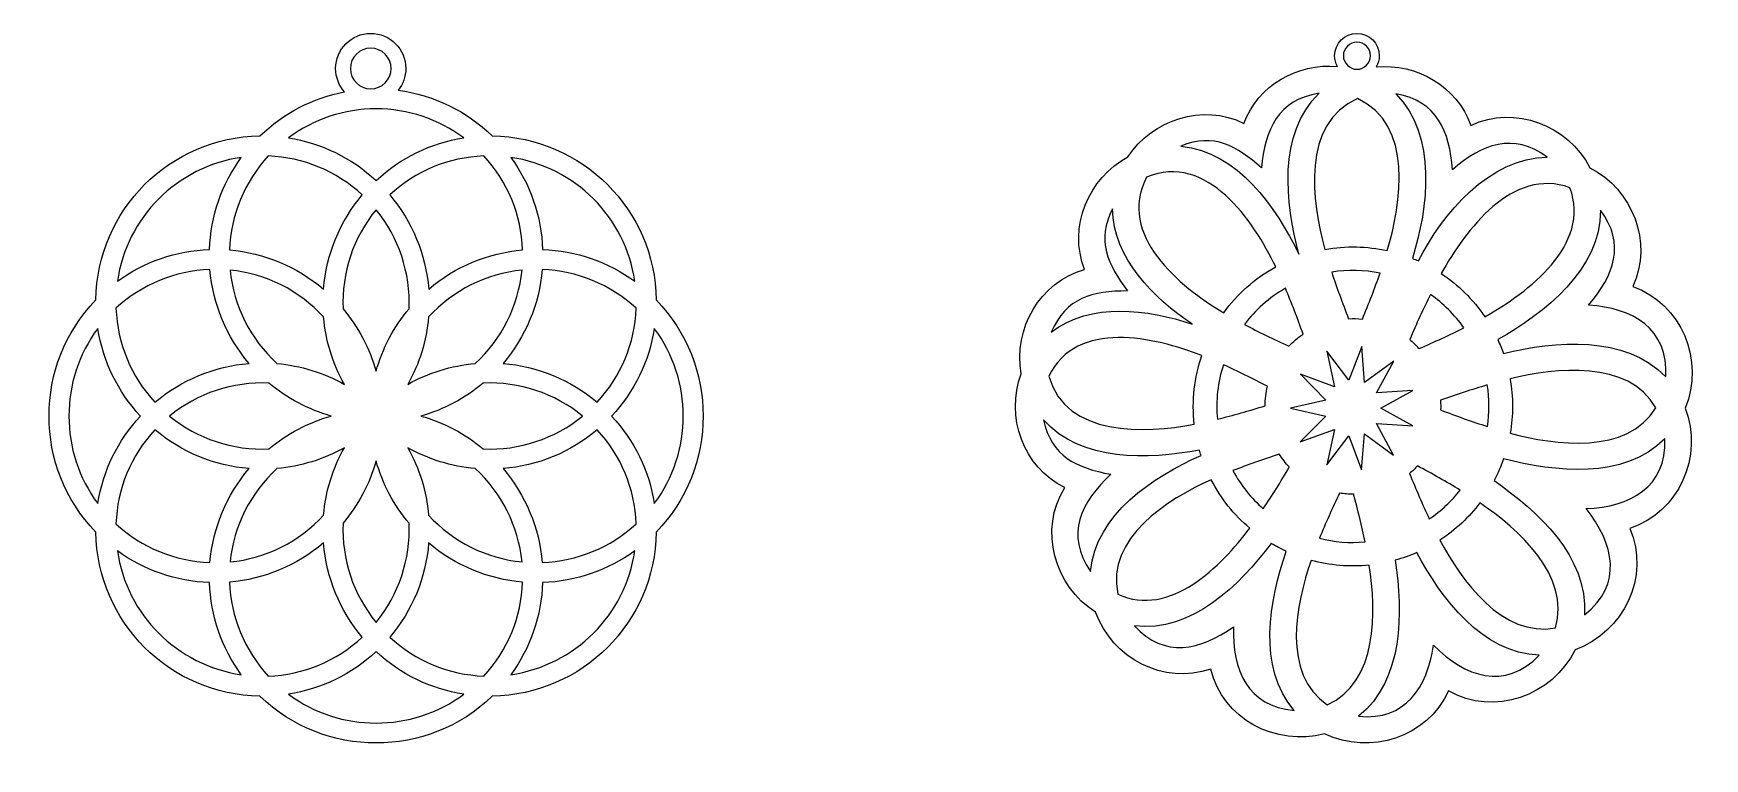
# Model space of a CAD drawing. Header units: centimetres. Extents: x 1 to 126, y -110 to -2.
# Drawn here: x 102.62 to 126.17, y -77.65 to -67.43 of the extents above; entities that cross this region are included whole.
import ezdxf

# ---------------------------------------------------------------- set-up
doc = ezdxf.new("R2010")
doc.units = ezdxf.units.CM
doc.header["$MEASUREMENT"] = 0
doc.layers.add('layer 1', color=7, linetype='Continuous')

msp = doc.modelspace()

# ---------------------------------------------------------------- linework, layer by layer
at = {"layer": 'layer 1', "color": 250}
for points, knots in [([(103.50342, -74.4626), (103.52234, -75.73167), (104.54725, -76.75658), (105.81632, -76.77549), (105.81632, -76.77549), (106.72214, -77.65472), (108.18142, -77.65472), (109.08724, -76.77549), (109.08724, -76.77549), (110.3563, -76.75658), (111.38122, -75.73168), (111.40013, -74.46261), (111.40013, -74.46261), (112.27934, -73.55679), (112.27936, -72.09751), (111.40013, -71.19169), (111.40013, -71.19169), (111.38122, -69.92262), (110.35632, -68.89771), (109.08725, -68.8788), (109.08725, -68.8788), (108.72319, -68.52544), (108.2601, -68.30244), (107.76351, -68.2364), (107.76351, -68.2364), (107.83062, -68.15203), (107.87074, -68.04524), (107.87074, -67.92906), (107.87074, -67.92906), (107.87074, -67.65615), (107.64951, -67.43492), (107.37661, -67.43492), (107.37661, -67.43492), (107.10371, -67.43492), (106.88247, -67.65615), (106.88247, -67.92906), (106.88247, -67.92906), (106.88247, -68.05533), (106.92986, -68.17052), (107.0078, -68.25786), (107.0078, -68.25786), (106.56151, -68.34337), (106.14784, -68.55701), (105.81632, -68.8788), (105.81632, -68.8788), (104.54725, -68.89771), (103.52234, -69.92262), (103.50342, -71.19169), (103.50342, -71.19169), (102.62421, -72.0975), (102.62421, -73.55679), (103.50342, -74.4626)], [0, 0, 0, 0, 0.07142857, 0.07142857, 0.07142857, 0.07142857, 0.14285714, 0.14285714, 0.14285714, 0.14285714, 0.21428571, 0.21428571, 0.21428571, 0.21428571, 0.28571429, 0.28571429, 0.28571429, 0.28571429, 0.35714286, 0.35714286, 0.35714286, 0.35714286, 0.42857143, 0.42857143, 0.42857143, 0.42857143, 0.5, 0.5, 0.5, 0.5, 0.57142857, 0.57142857, 0.57142857, 0.57142857, 0.64285714, 0.64285714, 0.64285714, 0.64285714, 0.71428571, 0.71428571, 0.71428571, 0.71428571, 0.78571429, 0.78571429, 0.78571429, 0.78571429, 0.85714286, 0.85714286, 0.85714286, 0.85714286, 1, 1, 1, 1]), ([(118.04491, -69.17578), (117.48565, -69.47739), (117.19754, -70.15961), (117.43425, -70.76267), (117.43425, -70.76267), (116.80186, -70.93984), (116.43086, -71.59571), (116.54049, -72.23037), (116.54049, -72.23037), (116.3184, -72.83497), (116.56516, -73.54685), (117.15535, -73.83505), (117.15535, -73.83505), (116.78474, -74.43253), (117.00693, -75.22216), (117.58934, -75.59096), (117.58934, -75.59096), (117.82402, -76.23916), (118.54722, -76.62634), (119.21056, -76.39314), (119.21056, -76.39314), (119.38028, -77.09585), (120.13189, -77.49161), (120.81563, -77.3046), (120.81563, -77.3046), (121.45406, -77.61274), (122.26495, -77.35989), (122.55954, -76.69976), (122.55954, -76.69976), (123.20113, -77.0677), (124.02362, -76.77242), (124.34438, -76.12181), (124.34438, -76.12181), (125.02629, -75.87441), (125.41001, -75.08923), (125.11468, -74.41115), (125.11468, -74.41115), (125.81428, -74.18726), (126.15237, -73.38939), (125.89686, -72.7158), (125.89686, -72.7158), (126.1693, -72.04891), (125.85143, -71.24264), (125.15768, -71.00127), (125.15768, -71.00127), (125.4482, -70.37753), (125.15305, -69.63553), (124.5531, -69.32695), (124.5531, -69.32695), (124.24126, -68.72869), (123.4976, -68.4376), (122.87547, -68.73154), (122.87547, -68.73154), (122.68015, -68.18003), (122.11584, -67.85535), (121.54367, -67.90656), (121.54367, -67.90656), (121.57051, -67.86028), (121.58589, -67.8065), (121.58589, -67.74914), (121.58589, -67.74914), (121.58589, -67.5756), (121.4452, -67.43492), (121.27166, -67.43492), (121.27166, -67.43492), (121.09812, -67.43492), (120.95744, -67.5756), (120.95744, -67.74914), (120.95744, -67.74914), (120.95744, -67.80344), (120.97123, -67.8545), (120.99547, -67.89906), (120.99547, -67.89906), (120.43305, -67.85116), (119.87975, -68.16444), (119.67807, -68.70262), (119.67807, -68.70262), (119.09751, -68.41532), (118.39298, -68.64431), (118.04491, -69.17578)], [0, 0, 0, 0, 0.04761905, 0.04761905, 0.04761905, 0.04761905, 0.0952381, 0.0952381, 0.0952381, 0.0952381, 0.14285714, 0.14285714, 0.14285714, 0.14285714, 0.19047619, 0.19047619, 0.19047619, 0.19047619, 0.23809524, 0.23809524, 0.23809524, 0.23809524, 0.28571429, 0.28571429, 0.28571429, 0.28571429, 0.33333333, 0.33333333, 0.33333333, 0.33333333, 0.38095238, 0.38095238, 0.38095238, 0.38095238, 0.42857143, 0.42857143, 0.42857143, 0.42857143, 0.47619048, 0.47619048, 0.47619048, 0.47619048, 0.52380952, 0.52380952, 0.52380952, 0.52380952, 0.57142857, 0.57142857, 0.57142857, 0.57142857, 0.61904762, 0.61904762, 0.61904762, 0.61904762, 0.66666667, 0.66666667, 0.66666667, 0.66666667, 0.71428571, 0.71428571, 0.71428571, 0.71428571, 0.76190476, 0.76190476, 0.76190476, 0.76190476, 0.80952381, 0.80952381, 0.80952381, 0.80952381, 0.85714286, 0.85714286, 0.85714286, 0.85714286, 0.9047619, 0.9047619, 0.9047619, 0.9047619, 1, 1, 1, 1]), ([(121.27166, -67.94052), (121.16596, -67.94052), (121.08029, -67.85484), (121.08029, -67.74914), (121.08029, -67.74914), (121.08029, -67.64344), (121.16596, -67.55777), (121.27166, -67.55777), (121.27166, -67.55777), (121.37736, -67.55777), (121.46303, -67.64344), (121.46303, -67.74914), (121.46303, -67.74914), (121.46303, -67.85484), (121.37736, -67.94052), (121.27166, -67.94052)], [0, 0, 0, 0, 0.2, 0.2, 0.2, 0.2, 0.4, 0.4, 0.4, 0.4, 0.6, 0.6, 0.6, 0.6, 1, 1, 1, 1]), ([(107.37661, -68.21589), (107.2182, -68.21589), (107.08977, -68.08747), (107.08977, -67.92906), (107.08977, -67.92906), (107.08977, -67.77063), (107.2182, -67.64221), (107.37661, -67.64221), (107.37661, -67.64221), (107.53503, -67.64221), (107.66344, -67.77063), (107.66344, -67.92906), (107.66344, -67.92906), (107.66344, -68.08747), (107.53503, -68.21589), (107.37661, -68.21589)], [0, 0, 0, 0, 0.2, 0.2, 0.2, 0.2, 0.4, 0.4, 0.4, 0.4, 0.6, 0.6, 0.6, 0.6, 1, 1, 1, 1]), ([(118.79077, -69.02362), (119.25376, -68.83144), (119.58206, -69.02268), (119.92666, -69.3315), (119.92666, -69.3315), (119.97386, -68.79146), (120.15882, -68.36923), (120.74005, -68.27739), (120.74005, -68.27739), (120.15048, -68.85631), (120.26371, -69.82078), (120.45313, -70.54611), (120.45313, -70.54611), (120.12691, -69.88613), (119.59395, -69.09854), (118.79077, -69.02362)], [0, 0, 0, 0, 0.2, 0.2, 0.2, 0.2, 0.4, 0.4, 0.4, 0.4, 0.6, 0.6, 0.6, 0.6, 1, 1, 1, 1]), ([(108.68643, -68.90702), (108.22354, -68.97943), (107.79521, -69.18797), (107.45179, -69.50783), (107.45179, -69.50783), (107.10836, -69.18796), (106.68004, -68.97943), (106.21714, -68.90702), (106.21714, -68.90702), (106.57391, -68.64064), (107.00502, -68.49784), (107.45179, -68.49784), (107.45179, -68.49784), (107.89856, -68.49784), (108.32964, -68.64064), (108.68643, -68.90702)], [0, 0, 0, 0, 0.2, 0.2, 0.2, 0.2, 0.4, 0.4, 0.4, 0.4, 0.6, 0.6, 0.6, 0.6, 1, 1, 1, 1]), ([(120.8197, -70.47802), (120.63504, -69.80349), (120.4849, -68.70367), (121.28007, -68.3531), (121.28007, -68.3531), (122.07224, -68.71974), (121.8974, -69.82363), (121.69884, -70.49632), (121.69884, -70.49632), (121.41397, -70.43325), (121.11541, -70.42511), (120.8197, -70.47802)], [0, 0, 0, 0, 0.25, 0.25, 0.25, 0.25, 0.5, 0.5, 0.5, 0.5, 1, 1, 1, 1]), ([(122.13805, -70.64218), (122.10967, -70.62942), (122.08105, -70.61711), (122.05221, -70.60552), (122.05221, -70.60552), (122.27886, -69.89143), (122.39772, -68.87399), (121.82134, -68.28716), (121.82134, -68.28716), (122.40082, -68.38941), (122.57812, -68.81513), (122.61557, -69.35584), (122.61557, -69.35584), (123.03222, -68.99579), (123.47386, -68.82306), (123.95355, -69.18109), (123.95355, -69.18109), (123.14572, -69.18024), (122.46789, -69.9803), (122.13805, -70.64218)], [0, 0, 0, 0, 0.16666667, 0.16666667, 0.16666667, 0.16666667, 0.33333333, 0.33333333, 0.33333333, 0.33333333, 0.5, 0.5, 0.5, 0.5, 0.66666667, 0.66666667, 0.66666667, 0.66666667, 1, 1, 1, 1]), ([(105.10468, -70.48004), (104.63565, -70.4967), (104.18534, -70.65211), (103.8068, -70.92822), (103.8068, -70.92822), (103.93779, -70.02544), (104.65009, -69.31314), (105.55288, -69.18216), (105.55288, -69.18216), (105.27676, -69.56068), (105.12132, -70.01101), (105.10468, -70.48004)], [0, 0, 0, 0, 0.25, 0.25, 0.25, 0.25, 0.5, 0.5, 0.5, 0.5, 1, 1, 1, 1]), ([(106.7107, -71.03816), (106.33752, -70.72031), (105.87581, -70.52768), (105.38665, -70.48682), (105.38665, -70.48682), (105.4049, -69.99292), (105.598, -69.52547), (105.93374, -69.16226), (105.93374, -69.16226), (106.42796, -69.18168), (106.89498, -69.37574), (107.25715, -69.712), (107.25715, -69.712), (106.94013, -70.08679), (106.74984, -70.5495), (106.7107, -71.03816)], [0, 0, 0, 0, 0.2, 0.2, 0.2, 0.2, 0.4, 0.4, 0.4, 0.4, 0.6, 0.6, 0.6, 0.6, 1, 1, 1, 1]), ([(109.51692, -70.48682), (109.02768, -70.5277), (108.56603, -70.72045), (108.19285, -71.03839), (108.19285, -71.03839), (108.15373, -70.5495), (107.96333, -70.08661), (107.64611, -69.71171), (107.64611, -69.71171), (108.00701, -69.37335), (108.47567, -69.18157), (108.96983, -69.16225), (108.96983, -69.16225), (109.30557, -69.52546), (109.49857, -69.99295), (109.51692, -70.48682)], [0, 0, 0, 0, 0.2, 0.2, 0.2, 0.2, 0.4, 0.4, 0.4, 0.4, 0.6, 0.6, 0.6, 0.6, 1, 1, 1, 1]), ([(109.79889, -70.48004), (109.78223, -70.01102), (109.62682, -69.56069), (109.35071, -69.18218), (109.35071, -69.18218), (110.25349, -69.31314), (110.96578, -70.02548), (111.09677, -70.92824), (111.09677, -70.92824), (110.71824, -70.65212), (110.26791, -70.4967), (109.79889, -70.48004)], [0, 0, 0, 0, 0.25, 0.25, 0.25, 0.25, 0.5, 0.5, 0.5, 0.5, 1, 1, 1, 1]), ([(118.30743, -69.46174), (119.1609, -69.10704), (119.8127, -70.07348), (120.12649, -70.72436), (120.12649, -70.72436), (119.82956, -70.88815), (119.58269, -71.11141), (119.39412, -71.37214), (119.39412, -71.37214), (118.77625, -71.00359), (117.88456, -70.27568), (118.30743, -69.46174)], [0, 0, 0, 0, 0.25, 0.25, 0.25, 0.25, 0.5, 0.5, 0.5, 0.5, 1, 1, 1, 1]), ([(123.07339, -71.4271), (122.90711, -71.18205), (122.69756, -70.97782), (122.46004, -70.82004), (122.46004, -70.82004), (122.79874, -70.2098), (123.45893, -69.3143), (124.2725, -69.60909), (124.2725, -69.60909), (124.57146, -70.42036), (123.68133, -71.08501), (123.07339, -71.4271)], [0, 0, 0, 0, 0.25, 0.25, 0.25, 0.25, 0.5, 0.5, 0.5, 0.5, 1, 1, 1, 1]), ([(106.9873, -71.31665), (106.96542, -70.80878), (107.12967, -70.31232), (107.45179, -69.91905), (107.45179, -69.91905), (107.77389, -70.3123), (107.93814, -70.80891), (107.91626, -71.31674), (107.91626, -71.31674), (107.69995, -71.574), (107.54165, -71.87382), (107.45186, -72.19673), (107.45186, -72.19673), (107.36203, -71.87378), (107.20365, -71.57396), (106.9873, -71.31665)], [0, 0, 0, 0, 0.2, 0.2, 0.2, 0.2, 0.4, 0.4, 0.4, 0.4, 0.6, 0.6, 0.6, 0.6, 1, 1, 1, 1]), ([(118.95069, -71.53128), (118.32664, -71.32319), (117.5222, -71.2129), (116.9656, -71.64692), (116.9656, -71.64692), (117.17093, -71.15739), (117.54842, -71.06487), (118.03967, -71.06394), (118.03967, -71.06394), (117.75901, -70.69118), (117.60064, -70.35426), (117.82973, -69.90595), (117.82973, -69.90595), (117.8353, -70.60411), (118.40955, -71.16757), (118.95069, -71.53128)], [0, 0, 0, 0, 0.2, 0.2, 0.2, 0.2, 0.4, 0.4, 0.4, 0.4, 0.6, 0.6, 0.6, 0.6, 1, 1, 1, 1]), ([(123.25607, -71.75082), (123.91618, -71.37827), (124.70776, -70.76244), (124.70226, -69.9257), (124.70226, -69.9257), (125.06279, -70.40355), (124.89264, -70.84589), (124.53483, -71.26461), (124.53483, -71.26461), (125.15569, -71.30417), (125.66319, -71.59209), (125.62112, -72.2769), (125.62112, -72.2769), (125.0518, -71.67798), (124.06453, -71.76765), (123.33451, -71.94397), (123.33451, -71.94397), (123.31144, -71.87879), (123.28541, -71.81345), (123.25607, -71.75082)], [0, 0, 0, 0, 0.16666667, 0.16666667, 0.16666667, 0.16666667, 0.33333333, 0.33333333, 0.33333333, 0.33333333, 0.5, 0.5, 0.5, 0.5, 0.66666667, 0.66666667, 0.66666667, 0.66666667, 1, 1, 1, 1]), ([(105.66281, -72.08609), (105.17413, -72.12521), (104.71143, -72.3155), (104.33661, -72.63252), (104.33661, -72.63252), (104.0003, -72.27036), (103.80631, -71.8033), (103.78688, -71.30909), (103.78688, -71.30909), (104.15011, -70.97336), (104.61758, -70.78035), (105.11146, -70.76202), (105.11146, -70.76202), (105.15231, -71.2512), (105.34494, -71.71289), (105.66281, -72.08609)], [0, 0, 0, 0, 0.2, 0.2, 0.2, 0.2, 0.4, 0.4, 0.4, 0.4, 0.6, 0.6, 0.6, 0.6, 1, 1, 1, 1]), ([(106.05513, -72.08737), (105.68031, -71.74349), (105.44568, -71.27645), (105.39544, -70.77079), (105.39544, -70.77079), (105.90107, -70.82104), (106.36815, -71.05566), (106.71199, -71.4305), (106.71199, -71.4305), (106.74093, -71.76532), (106.84092, -72.08922), (107.00568, -72.38105), (107.00568, -72.38105), (106.71385, -72.21628), (106.38996, -72.1163), (106.05513, -72.08737)], [0, 0, 0, 0, 0.2, 0.2, 0.2, 0.2, 0.4, 0.4, 0.4, 0.4, 0.6, 0.6, 0.6, 0.6, 1, 1, 1, 1]), ([(107.89789, -72.38104), (108.06265, -72.08922), (108.16264, -71.76533), (108.19156, -71.4305), (108.19156, -71.4305), (108.53543, -71.05568), (109.00248, -70.82105), (109.50813, -70.7708), (109.50813, -70.7708), (109.45788, -71.27645), (109.22327, -71.74351), (108.84844, -72.08737), (108.84844, -72.08737), (108.51361, -72.1163), (108.1897, -72.21628), (107.89789, -72.38104)], [0, 0, 0, 0, 0.2, 0.2, 0.2, 0.2, 0.4, 0.4, 0.4, 0.4, 0.6, 0.6, 0.6, 0.6, 1, 1, 1, 1]), ([(110.56693, -72.63252), (110.19213, -72.3155), (109.72943, -72.12522), (109.24077, -72.0861), (109.24077, -72.0861), (109.55861, -71.71289), (109.75124, -71.25119), (109.7921, -70.76201), (109.7921, -70.76201), (110.286, -70.78028), (110.75345, -70.97338), (111.11667, -71.30911), (111.11667, -71.30911), (111.09725, -71.80333), (110.90318, -72.27035), (110.56693, -72.63252)], [0, 0, 0, 0, 0.2, 0.2, 0.2, 0.2, 0.4, 0.4, 0.4, 0.4, 0.6, 0.6, 0.6, 0.6, 1, 1, 1, 1]), ([(121.15327, -71.4556), (121.06662, -71.23319), (120.9857, -71.01319), (120.91579, -70.79775), (120.91579, -70.79775), (121.14491, -70.7615), (121.37546, -70.76798), (121.59687, -70.81324), (121.59687, -70.81324), (121.52336, -71.02575), (121.43899, -71.24256), (121.349, -71.46161), (121.349, -71.46161), (121.28438, -71.45445), (121.21895, -71.45236), (121.15327, -71.4556)], [0, 0, 0, 0, 0.2, 0.2, 0.2, 0.2, 0.4, 0.4, 0.4, 0.4, 0.6, 0.6, 0.6, 0.6, 1, 1, 1, 1]), ([(119.68489, -71.53569), (119.83755, -71.33335), (120.03226, -71.15906), (120.2634, -71.02731), (120.2634, -71.02731), (120.35107, -71.23336), (120.4335, -71.44997), (120.51313, -71.67218), (120.51313, -71.67218), (120.43949, -71.72273), (120.37267, -71.78044), (120.31309, -71.84382), (120.31309, -71.84382), (120.09589, -71.74422), (119.88468, -71.64222), (119.68489, -71.53569)], [0, 0, 0, 0, 0.2, 0.2, 0.2, 0.2, 0.4, 0.4, 0.4, 0.4, 0.6, 0.6, 0.6, 0.6, 1, 1, 1, 1]), ([(122.01584, -71.74868), (122.10928, -71.53023), (122.20512, -71.31732), (122.30546, -71.11521), (122.30546, -71.11521), (122.48651, -71.24027), (122.64752, -71.3976), (122.77892, -71.58351), (122.77892, -71.58351), (122.57708, -71.68517), (122.36441, -71.78229), (122.14611, -71.87712), (122.14611, -71.87712), (122.10565, -71.83079), (122.06207, -71.78792), (122.01584, -71.74868)], [0, 0, 0, 0, 0.2, 0.2, 0.2, 0.2, 0.4, 0.4, 0.4, 0.4, 0.6, 0.6, 0.6, 0.6, 1, 1, 1, 1]), ([(119.08394, -71.97505), (118.98047, -72.28255), (118.94306, -72.6127), (118.98017, -72.94264), (118.98017, -72.94264), (118.28481, -73.07628), (117.17316, -73.12268), (116.92896, -72.26562), (116.92896, -72.26562), (117.32607, -71.46123), (118.42224, -71.71551), (119.08394, -71.97505)], [0, 0, 0, 0, 0.25, 0.25, 0.25, 0.25, 0.5, 0.5, 0.5, 0.5, 1, 1, 1, 1]), ([(104.13247, -72.82714), (103.81258, -73.17056), (103.60406, -73.59889), (103.53164, -74.06179), (103.53164, -74.06179), (102.98864, -73.33446), (102.98866, -72.31982), (103.53164, -71.59249), (103.53164, -71.59249), (103.60406, -72.05539), (103.81258, -72.48372), (104.13247, -72.82714)], [0, 0, 0, 0, 0.25, 0.25, 0.25, 0.25, 0.5, 0.5, 0.5, 0.5, 1, 1, 1, 1]), ([(111.37191, -74.0618), (111.2995, -73.5989), (111.09097, -73.17057), (110.77109, -72.82715), (110.77109, -72.82715), (111.09097, -72.48373), (111.2995, -72.0554), (111.37191, -71.5925), (111.37191, -71.5925), (111.91492, -72.31983), (111.9149, -73.33447), (111.37191, -74.0618)], [0, 0, 0, 0, 0.25, 0.25, 0.25, 0.25, 0.5, 0.5, 0.5, 0.5, 1, 1, 1, 1]), ([(120.95454, -72.41549), (120.95454, -72.41549), (120.84954, -71.91529), (120.84954, -71.91529), (120.84954, -71.91529), (120.84954, -71.91529), (121.15785, -72.32295), (121.15785, -72.32295), (121.15785, -72.32295), (121.15785, -72.32295), (121.33994, -71.84536), (121.33994, -71.84536), (121.33994, -71.84536), (121.33994, -71.84536), (121.37892, -72.35498), (121.37892, -72.35498), (121.37892, -72.35498), (121.37892, -72.35498), (121.79031, -72.05169), (121.79031, -72.05169), (121.79031, -72.05169), (121.79031, -72.05169), (121.54762, -72.50148), (121.54762, -72.50148), (121.54762, -72.50148), (121.54762, -72.50148), (122.05762, -72.46874), (122.05762, -72.46874), (122.05762, -72.46874), (122.05762, -72.46874), (121.61025, -72.7159), (121.61025, -72.7159), (121.61025, -72.7159), (121.61025, -72.7159), (122.05706, -72.96411), (122.05706, -72.96411), (122.05706, -72.96411), (122.05706, -72.96411), (121.54708, -72.93016), (121.54708, -72.93016), (121.54708, -72.93016), (121.54708, -72.93016), (121.78875, -73.38052), (121.78875, -73.38052), (121.78875, -73.38052), (121.78875, -73.38052), (121.37807, -73.07626), (121.37807, -73.07626), (121.37807, -73.07626), (121.37807, -73.07626), (121.33785, -73.58577), (121.33785, -73.58577), (121.33785, -73.58577), (121.33785, -73.58577), (121.1569, -73.10778), (121.1569, -73.10778), (121.1569, -73.10778), (121.1569, -73.10778), (120.84762, -73.51469), (120.84762, -73.51469), (120.84762, -73.51469), (120.84762, -73.51469), (120.95381, -73.01473), (120.95381, -73.01473), (120.95381, -73.01473), (120.95381, -73.01473), (120.47364, -73.18982), (120.47364, -73.18982), (120.47364, -73.18982), (120.47364, -73.18982), (120.83325, -72.82668), (120.83325, -72.82668), (120.83325, -72.82668), (120.83325, -72.82668), (120.33465, -72.71436), (120.33465, -72.71436), (120.33465, -72.71436), (120.33465, -72.71436), (120.83351, -72.60325), (120.83351, -72.60325), (120.83351, -72.60325), (120.83351, -72.60325), (120.47479, -72.23921), (120.47479, -72.23921), (120.47479, -72.23921), (120.47479, -72.23921), (120.95454, -72.41549), (120.95454, -72.41549)], [0, 0, 0, 0, 0.04347826, 0.04347826, 0.04347826, 0.04347826, 0.08695652, 0.08695652, 0.08695652, 0.08695652, 0.13043478, 0.13043478, 0.13043478, 0.13043478, 0.17391304, 0.17391304, 0.17391304, 0.17391304, 0.2173913, 0.2173913, 0.2173913, 0.2173913, 0.26086957, 0.26086957, 0.26086957, 0.26086957, 0.30434783, 0.30434783, 0.30434783, 0.30434783, 0.34782609, 0.34782609, 0.34782609, 0.34782609, 0.39130435, 0.39130435, 0.39130435, 0.39130435, 0.43478261, 0.43478261, 0.43478261, 0.43478261, 0.47826087, 0.47826087, 0.47826087, 0.47826087, 0.52173913, 0.52173913, 0.52173913, 0.52173913, 0.56521739, 0.56521739, 0.56521739, 0.56521739, 0.60869565, 0.60869565, 0.60869565, 0.60869565, 0.65217391, 0.65217391, 0.65217391, 0.65217391, 0.69565217, 0.69565217, 0.69565217, 0.69565217, 0.73913043, 0.73913043, 0.73913043, 0.73913043, 0.7826087, 0.7826087, 0.7826087, 0.7826087, 0.82608696, 0.82608696, 0.82608696, 0.82608696, 0.86956522, 0.86956522, 0.86956522, 0.86956522, 0.91304348, 0.91304348, 0.91304348, 0.91304348, 1, 1, 1, 1]), ([(123.43077, -73.06878), (123.47354, -72.81884), (123.47444, -72.56016), (123.42926, -72.30352), (123.42926, -72.30352), (124.07045, -72.14864), (125.09176, -72.02951), (125.48457, -72.71059), (125.48457, -72.71059), (125.0767, -73.37828), (124.06602, -73.23796), (123.43077, -73.06878)], [0, 0, 0, 0, 0.25, 0.25, 0.25, 0.25, 0.5, 0.5, 0.5, 0.5, 1, 1, 1, 1]), ([(119.38986, -72.10421), (119.59377, -72.1958), (119.80108, -72.29904), (120.01017, -72.40854), (120.01017, -72.40854), (119.98912, -72.4979), (119.97789, -72.58975), (119.97714, -72.68253), (119.97714, -72.68253), (119.74946, -72.75314), (119.52479, -72.81782), (119.30567, -72.87126), (119.30567, -72.87126), (119.28107, -72.60985), (119.31101, -72.34891), (119.38986, -72.10421)], [0, 0, 0, 0, 0.2, 0.2, 0.2, 0.2, 0.4, 0.4, 0.4, 0.4, 0.6, 0.6, 0.6, 0.6, 1, 1, 1, 1]), ([(104.54369, -72.82714), (104.93693, -72.50505), (105.43347, -72.34078), (105.94129, -72.36266), (105.94129, -72.36266), (106.19859, -72.57902), (106.49841, -72.73739), (106.82137, -72.82722), (106.82137, -72.82722), (106.49846, -72.91701), (106.19864, -73.07532), (105.94137, -73.29162), (105.94137, -73.29162), (105.43354, -73.31352), (104.93693, -73.14925), (104.54369, -72.82714)], [0, 0, 0, 0, 0.2, 0.2, 0.2, 0.2, 0.4, 0.4, 0.4, 0.4, 0.6, 0.6, 0.6, 0.6, 1, 1, 1, 1]), ([(108.96219, -73.29162), (108.70493, -73.07531), (108.40512, -72.91701), (108.08219, -72.82723), (108.08219, -72.82723), (108.40516, -72.73739), (108.70498, -72.57902), (108.96227, -72.36267), (108.96227, -72.36267), (109.4701, -72.34078), (109.96663, -72.50507), (110.35987, -72.82715), (110.35987, -72.82715), (109.96665, -73.14926), (109.47, -73.31352), (108.96219, -73.29162)], [0, 0, 0, 0, 0.2, 0.2, 0.2, 0.2, 0.4, 0.4, 0.4, 0.4, 0.6, 0.6, 0.6, 0.6, 1, 1, 1, 1]), ([(122.44891, -72.60474), (122.67184, -72.52574), (122.89223, -72.45234), (123.10781, -72.38957), (123.10781, -72.38957), (123.13924, -72.58578), (123.13926, -72.78308), (123.11046, -72.97485), (123.11046, -72.97485), (122.89454, -72.90629), (122.67395, -72.82676), (122.45093, -72.74138), (122.45093, -72.74138), (122.45279, -72.69602), (122.45213, -72.65042), (122.44891, -72.60474)], [0, 0, 0, 0, 0.2, 0.2, 0.2, 0.2, 0.4, 0.4, 0.4, 0.4, 0.6, 0.6, 0.6, 0.6, 1, 1, 1, 1]), ([(119.05225, -73.30727), (119.05927, -73.33192), (119.06689, -73.3565), (119.07481, -73.38103), (119.07481, -73.38103), (118.40074, -73.68612), (117.59567, -74.20679), (117.51678, -75.01601), (117.51678, -75.01601), (117.1614, -74.49863), (117.38209, -74.03736), (117.80513, -73.64773), (117.80513, -73.64773), (117.32199, -73.55835), (116.9675, -73.39942), (116.8536, -72.88088), (116.8536, -72.88088), (117.3873, -73.48001), (118.33205, -73.44275), (119.05225, -73.30727)], [0, 0, 0, 0, 0.16666667, 0.16666667, 0.16666667, 0.16666667, 0.33333333, 0.33333333, 0.33333333, 0.33333333, 0.5, 0.5, 0.5, 0.5, 0.66666667, 0.66666667, 0.66666667, 0.66666667, 1, 1, 1, 1]), ([(105.11146, -74.89227), (104.61755, -74.87401), (104.1501, -74.68091), (103.78687, -74.34518), (103.78687, -74.34518), (103.8062, -73.851), (103.99798, -73.38237), (104.33634, -73.02147), (104.33634, -73.02147), (104.71124, -73.33869), (105.17413, -73.52911), (105.66301, -73.56822), (105.66301, -73.56822), (105.34506, -73.9414), (105.15231, -74.40305), (105.11146, -74.89227)], [0, 0, 0, 0, 0.2, 0.2, 0.2, 0.2, 0.4, 0.4, 0.4, 0.4, 0.6, 0.6, 0.6, 0.6, 1, 1, 1, 1]), ([(109.7921, -74.89227), (109.75123, -74.40305), (109.55847, -73.9414), (109.24054, -73.56822), (109.24054, -73.56822), (109.72943, -73.52909), (110.19231, -73.33869), (110.56722, -73.02148), (110.56722, -73.02148), (110.90558, -73.38238), (111.09737, -73.85104), (111.11668, -74.3452), (111.11668, -74.3452), (110.75346, -74.68093), (110.28598, -74.87394), (109.7921, -74.89227)], [0, 0, 0, 0, 0.2, 0.2, 0.2, 0.2, 0.4, 0.4, 0.4, 0.4, 0.6, 0.6, 0.6, 0.6, 1, 1, 1, 1]), ([(123.20418, -73.73783), (123.25648, -73.6382), (123.3013, -73.53486), (123.33818, -73.42872), (123.33818, -73.42872), (124.06395, -73.61506), (125.02675, -73.73114), (125.61016, -73.14758), (125.61016, -73.14758), (125.63486, -73.83324), (125.12038, -74.1083), (124.49866, -74.13222), (124.49866, -74.13222), (124.89582, -74.62133), (125.02444, -75.20064), (124.47696, -75.62904), (124.47696, -75.62904), (124.53157, -74.81053), (123.8177, -74.16197), (123.20418, -73.73783)], [0, 0, 0, 0, 0.16666667, 0.16666667, 0.16666667, 0.16666667, 0.33333333, 0.33333333, 0.33333333, 0.33333333, 0.5, 0.5, 0.5, 0.5, 0.66666667, 0.66666667, 0.66666667, 0.66666667, 1, 1, 1, 1]), ([(105.39543, -74.88349), (105.44568, -74.37785), (105.68028, -73.91078), (106.05512, -73.56693), (106.05512, -73.56693), (106.38994, -73.53799), (106.71384, -73.43801), (107.00567, -73.27324), (107.00567, -73.27324), (106.84091, -73.56507), (106.74091, -73.88897), (106.71199, -74.22379), (106.71199, -74.22379), (106.36813, -74.59861), (105.90107, -74.83324), (105.39543, -74.88349)], [0, 0, 0, 0, 0.2, 0.2, 0.2, 0.2, 0.4, 0.4, 0.4, 0.4, 0.6, 0.6, 0.6, 0.6, 1, 1, 1, 1]), ([(106.9873, -74.33755), (107.20361, -74.08029), (107.36191, -73.78047), (107.4517, -73.45756), (107.4517, -73.45756), (107.54153, -73.78051), (107.69992, -74.08033), (107.91626, -74.33764), (107.91626, -74.33764), (107.93813, -74.84551), (107.77388, -75.34197), (107.45177, -75.73524), (107.45177, -75.73524), (107.12967, -75.34201), (106.96541, -74.84536), (106.9873, -74.33755)], [0, 0, 0, 0, 0.2, 0.2, 0.2, 0.2, 0.4, 0.4, 0.4, 0.4, 0.6, 0.6, 0.6, 0.6, 1, 1, 1, 1]), ([(108.19156, -74.22379), (108.16262, -73.88897), (108.06265, -73.56507), (107.89789, -73.27325), (107.89789, -73.27325), (108.1897, -73.43801), (108.5136, -73.538), (108.84843, -73.56693), (108.84843, -73.56693), (109.22324, -73.9108), (109.45788, -74.37785), (109.50812, -74.8835), (109.50812, -74.8835), (109.00248, -74.83325), (108.53541, -74.59863), (108.19156, -74.22379)], [0, 0, 0, 0, 0.2, 0.2, 0.2, 0.2, 0.4, 0.4, 0.4, 0.4, 0.6, 0.6, 0.6, 0.6, 1, 1, 1, 1]), ([(119.5244, -73.59581), (119.73278, -73.51423), (119.95207, -73.43859), (120.17725, -73.36617), (120.17725, -73.36617), (120.21925, -73.43084), (120.26661, -73.4906), (120.3185, -73.54506), (120.3185, -73.54506), (120.19881, -73.75001), (120.07728, -73.94843), (119.95227, -74.1348), (119.95227, -74.1348), (119.78213, -73.98619), (119.63614, -73.80516), (119.5244, -73.59581)], [0, 0, 0, 0, 0.2, 0.2, 0.2, 0.2, 0.4, 0.4, 0.4, 0.4, 0.6, 0.6, 0.6, 0.6, 1, 1, 1, 1]), ([(122.01345, -73.63662), (122.05313, -73.6031), (122.09043, -73.56738), (122.12509, -73.52962), (122.12509, -73.52962), (122.33311, -73.641), (122.53503, -73.75435), (122.7256, -73.87142), (122.7256, -73.87142), (122.6049, -74.02628), (122.45917, -74.16401), (122.29094, -74.2779), (122.29094, -74.2779), (122.19416, -74.07364), (122.10246, -73.85809), (122.01345, -73.63662)], [0, 0, 0, 0, 0.2, 0.2, 0.2, 0.2, 0.4, 0.4, 0.4, 0.4, 0.6, 0.6, 0.6, 0.6, 1, 1, 1, 1]), ([(117.90284, -75.33915), (117.73401, -74.54509), (118.60585, -73.9996), (119.21773, -73.72426), (119.21773, -73.72426), (119.35615, -73.9924), (119.54216, -74.22169), (119.76055, -74.40654), (119.76055, -74.40654), (119.35989, -74.94382), (118.64057, -75.67443), (117.90284, -75.33915)], [0, 0, 0, 0, 0.25, 0.25, 0.25, 0.25, 0.5, 0.5, 0.5, 0.5, 1, 1, 1, 1]), ([(120.74309, -74.54953), (120.82742, -74.34111), (120.92368, -74.12883), (121.02638, -73.91444), (121.02638, -73.91444), (121.09113, -73.92448), (121.1569, -73.92945), (121.22304, -73.92901), (121.22304, -73.92901), (121.28477, -74.15714), (121.34065, -74.38209), (121.38574, -74.60118), (121.38574, -74.60118), (121.168, -74.6207), (120.95079, -74.60235), (120.74309, -74.54953)], [0, 0, 0, 0, 0.2, 0.2, 0.2, 0.2, 0.4, 0.4, 0.4, 0.4, 0.6, 0.6, 0.6, 0.6, 1, 1, 1, 1]), ([(122.44068, -74.576), (122.66192, -74.43239), (122.85135, -74.25405), (123.00479, -74.05171), (123.00479, -74.05171), (123.54141, -74.41775), (124.29026, -75.07805), (124.06806, -75.81334), (124.06806, -75.81334), (123.31766, -75.95265), (122.7456, -75.1461), (122.44068, -74.576)], [0, 0, 0, 0, 0.25, 0.25, 0.25, 0.25, 0.5, 0.5, 0.5, 0.5, 1, 1, 1, 1]), ([(105.93372, -76.49204), (105.59798, -76.12883), (105.40498, -75.66133), (105.38665, -75.16747), (105.38665, -75.16747), (105.87587, -75.12659), (106.33753, -74.93384), (106.7107, -74.6159), (106.7107, -74.6159), (106.74983, -75.1048), (106.94023, -75.56768), (107.25745, -75.94259), (107.25745, -75.94259), (106.89655, -76.28095), (106.42789, -76.47274), (105.93372, -76.49204)], [0, 0, 0, 0, 0.2, 0.2, 0.2, 0.2, 0.4, 0.4, 0.4, 0.4, 0.6, 0.6, 0.6, 0.6, 1, 1, 1, 1]), ([(107.64641, -75.9423), (107.96343, -75.5675), (108.15372, -75.1048), (108.19284, -74.61613), (108.19284, -74.61613), (108.56604, -74.93398), (109.02774, -75.12661), (109.51692, -75.16747), (109.51692, -75.16747), (109.49865, -75.66137), (109.30555, -76.12882), (108.96981, -76.49203), (108.96981, -76.49203), (108.4756, -76.47262), (108.00858, -76.27855), (107.64641, -75.9423)], [0, 0, 0, 0, 0.2, 0.2, 0.2, 0.2, 0.4, 0.4, 0.4, 0.4, 0.6, 0.6, 0.6, 0.6, 1, 1, 1, 1]), ([(120.06315, -74.62238), (120.13219, -74.66347), (120.20324, -74.70091), (120.27606, -74.73433), (120.27606, -74.73433), (120.03676, -75.4293), (119.86448, -76.36397), (120.38875, -76.97615), (120.38875, -76.97615), (119.72714, -76.91916), (119.51281, -76.40287), (119.53348, -75.79897), (119.53348, -75.79897), (119.062, -76.12804), (118.56372, -76.24433), (118.13524, -75.78574), (118.13524, -75.78574), (118.93996, -75.88264), (119.62048, -75.21301), (120.06315, -74.62238)], [0, 0, 0, 0, 0.16666667, 0.16666667, 0.16666667, 0.16666667, 0.33333333, 0.33333333, 0.33333333, 0.33333333, 0.5, 0.5, 0.5, 0.5, 0.66666667, 0.66666667, 0.66666667, 0.66666667, 1, 1, 1, 1]), ([(103.80679, -74.72605), (104.18532, -75.00217), (104.63565, -75.15759), (105.10467, -75.17425), (105.10467, -75.17425), (105.12132, -75.64328), (105.27675, -76.09359), (105.55286, -76.47212), (105.55286, -76.47212), (104.65007, -76.34115), (103.93778, -75.62882), (103.80679, -74.72605)], [0, 0, 0, 0, 0.25, 0.25, 0.25, 0.25, 0.5, 0.5, 0.5, 0.5, 1, 1, 1, 1]), ([(109.35068, -76.47214), (109.6268, -76.09361), (109.78223, -75.64328), (109.79889, -75.17425), (109.79889, -75.17425), (110.26791, -75.15759), (110.71822, -75.00219), (111.09676, -74.72607), (111.09676, -74.72607), (110.96577, -75.62885), (110.25346, -76.34115), (109.35068, -76.47214)], [0, 0, 0, 0, 0.25, 0.25, 0.25, 0.25, 0.5, 0.5, 0.5, 0.5, 1, 1, 1, 1]), ([(120.62551, -74.861), (120.88943, -74.93278), (121.16715, -74.95694), (121.4451, -74.92827), (121.4451, -74.92827), (121.54551, -75.57703), (121.56804, -76.57935), (120.85286, -76.89794), (120.85286, -76.89794), (120.20964, -76.45631), (120.41033, -75.47955), (120.62551, -74.861)], [0, 0, 0, 0, 0.25, 0.25, 0.25, 0.25, 0.5, 0.5, 0.5, 0.5, 1, 1, 1, 1]), ([(121.8105, -74.85935), (121.91246, -74.83116), (122.01357, -74.79543), (122.11323, -74.75192), (122.11323, -74.75192), (122.465, -75.39996), (123.03199, -76.16455), (123.84001, -76.19951), (123.84001, -76.19951), (123.35408, -76.69663), (122.79249, -76.50533), (122.34989, -76.05685), (122.34989, -76.05685), (122.2605, -76.65452), (121.95605, -77.12305), (121.2951, -77.05915), (121.2951, -77.05915), (121.9271, -76.548), (121.92147, -75.59107), (121.8105, -74.85935)], [0, 0, 0, 0, 0.16666667, 0.16666667, 0.16666667, 0.16666667, 0.33333333, 0.33333333, 0.33333333, 0.33333333, 0.5, 0.5, 0.5, 0.5, 0.66666667, 0.66666667, 0.66666667, 0.66666667, 1, 1, 1, 1]), ([(106.21713, -76.74727), (106.68002, -76.67486), (107.10835, -76.46633), (107.45177, -76.14646), (107.45177, -76.14646), (107.7952, -76.46633), (108.22352, -76.67486), (108.68642, -76.74727), (108.68642, -76.74727), (107.95913, -77.29028), (106.94442, -77.29027), (106.21713, -76.74727)], [0, 0, 0, 0, 0.25, 0.25, 0.25, 0.25, 0.5, 0.5, 0.5, 0.5, 1, 1, 1, 1])]:
    msp.add_open_spline(points, degree=3, knots=knots, dxfattribs=at)

doc.saveas('drawing.dxf')
